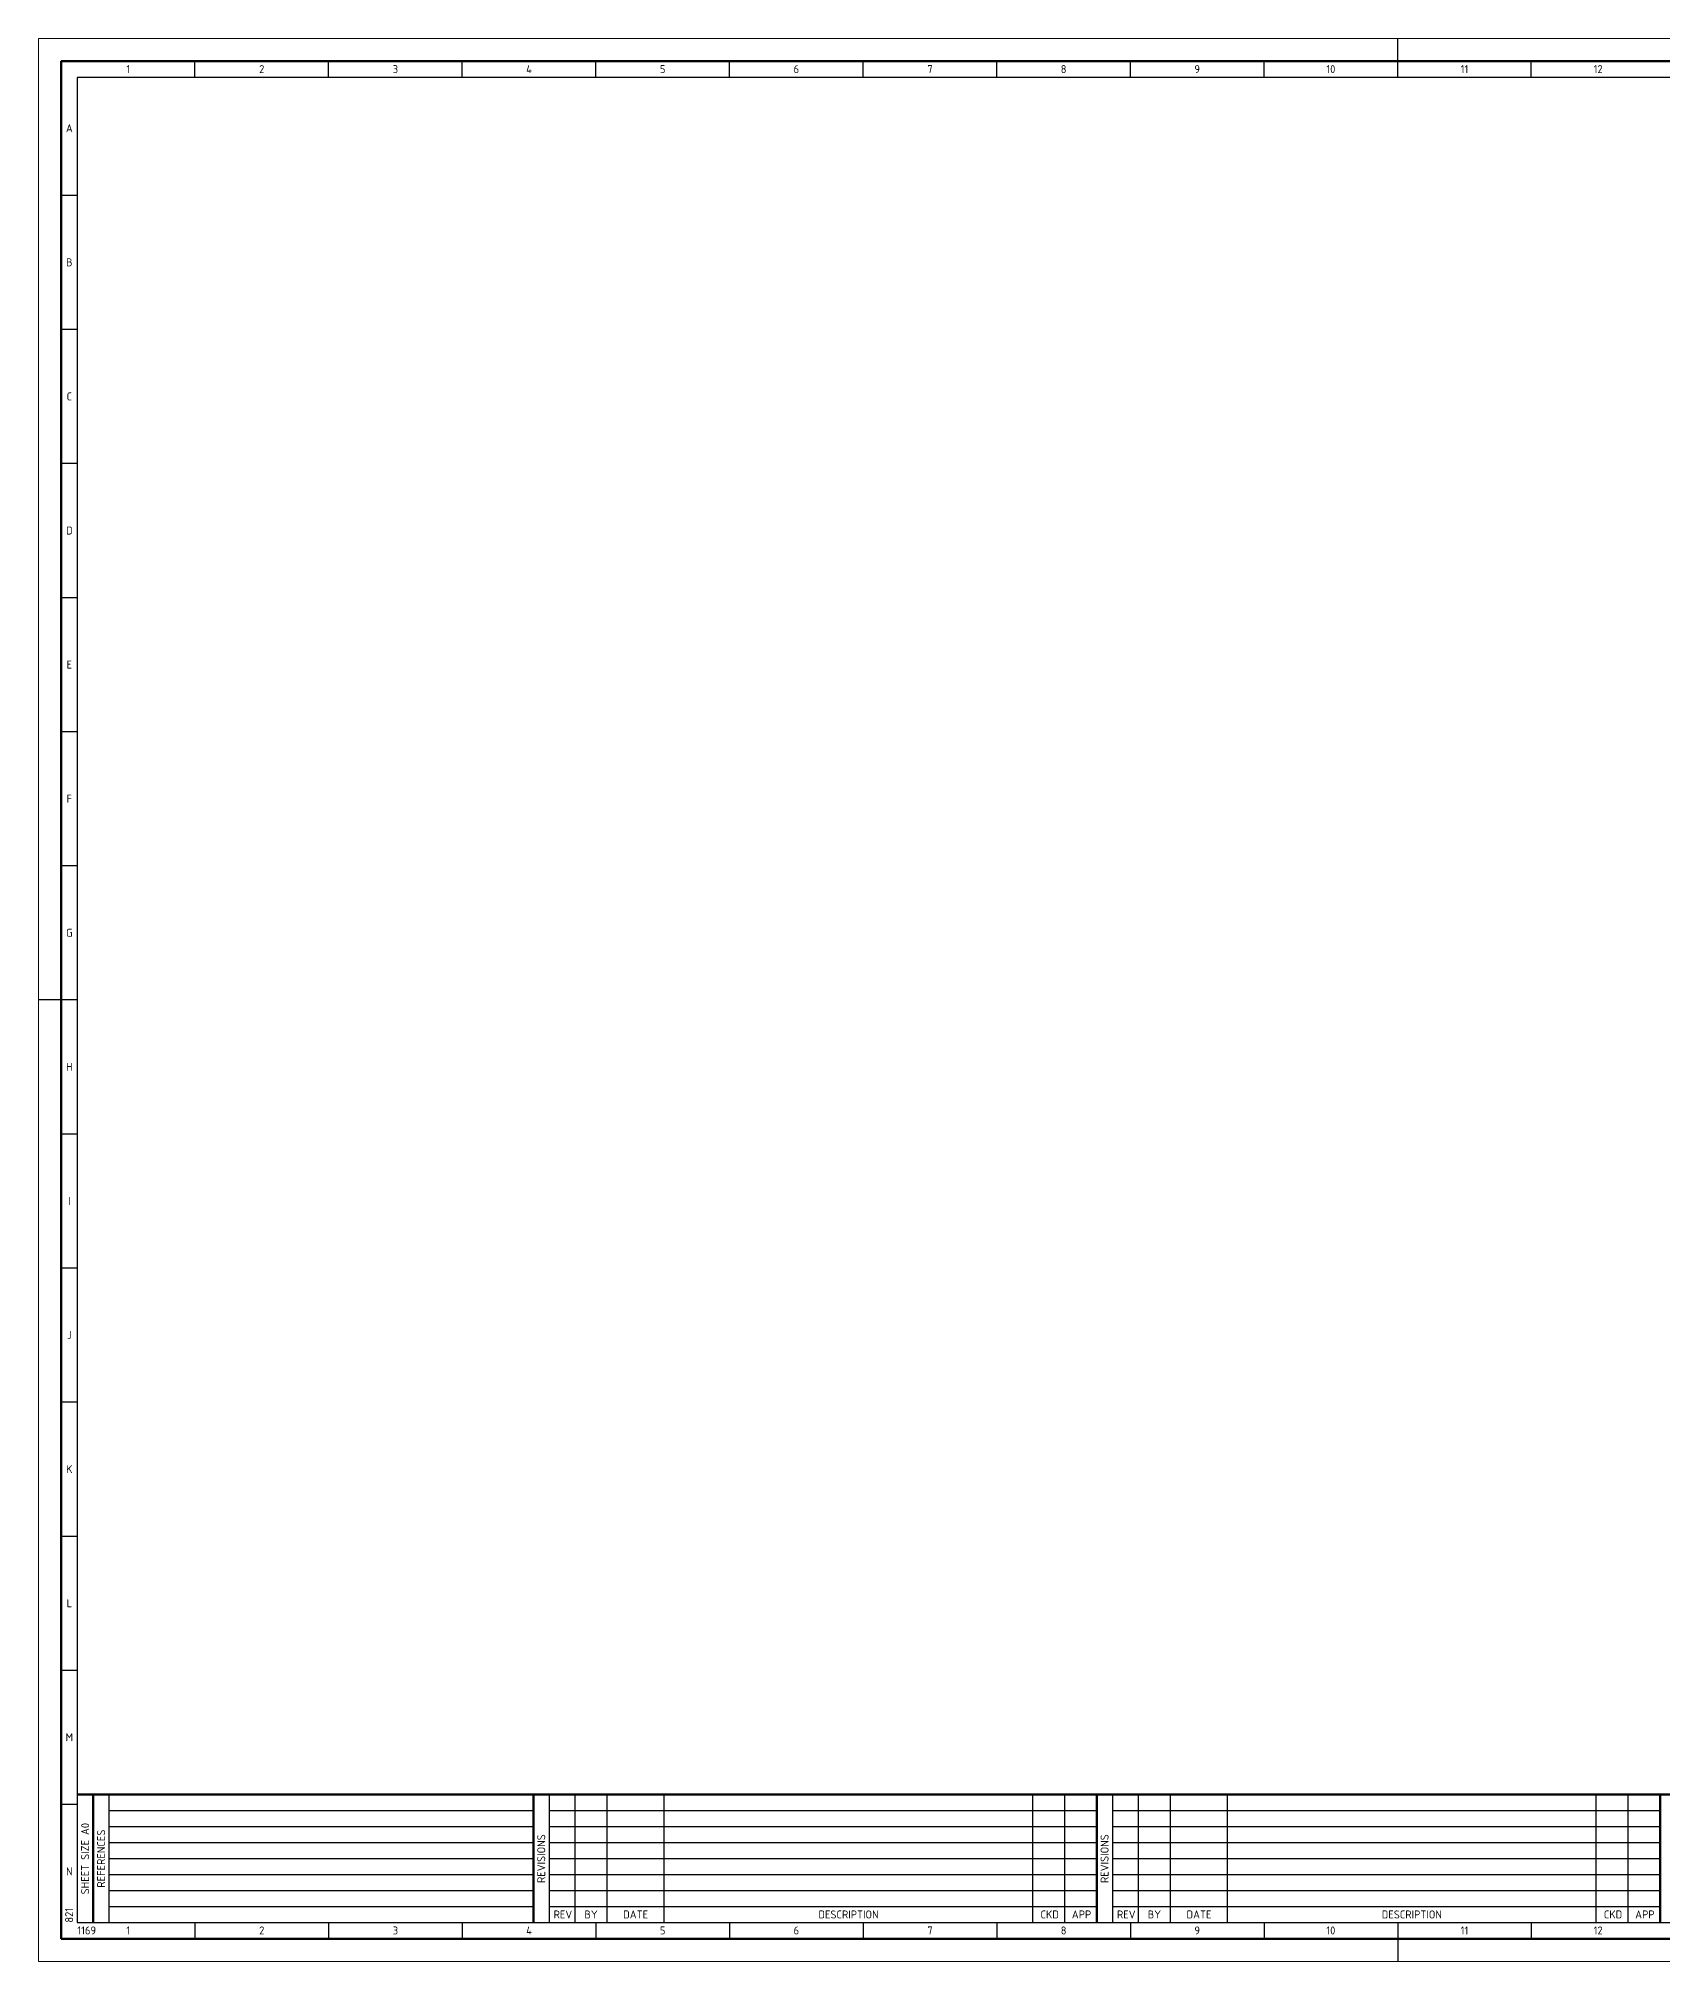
# Paper-space layout 'A0' of a CAD drawing. Header units: millimetres. Extents: x 0 to 1189, y 0 to 841.
# Drawn here: x 0 to 710, y 0 to 841 of the extents above; entities that cross this region are included whole.
import ezdxf
from ezdxf.enums import TextEntityAlignment as Align

# ---------------------------------------------------------------- set-up
doc = ezdxf.new("R2010")
doc.units = ezdxf.units.MM
doc.header["$MEASUREMENT"] = 0
doc.linetypes.add('DGN Style 2', pattern=[14.053682, 8.432209, -5.621473])
doc.linetypes.add('DGN Style 7', pattern=[28.107364, 12.648314, -5.621473, 4.216105, -5.621473])
doc.layers.add('G_Border', color=7, linetype='Continuous', lineweight=18)
doc.styles.add('Style-ISO3098B', font='ISO3098B.shx')
doc.linetypes.add('Optic Underground', pattern='A,-118.110236,216.535433,-118.110236,216.535433,-216.535433,[1,dgnlstyle.shx,S=1.562305,R=0,X=0,Y=0],-98.425197', length=984.251969)

# ---------------------------------------------------------------- blocks, each defined once
blk = doc.blocks.new('RTA0')
at = {"layer": 'G_Border', "color": 230, "linetype": 'Continuous', "lineweight": 25}
for p, q in [((594.5, 824), (594.5, 841)), ((68.45, 824), (68.45, 831)), ((126.9, 824), (126.9, 831)), ((185.35, 824), (185.35, 831)), ((243.8, 824), (243.8, 831)), ((302.25, 824), (302.25, 831)), ((360.7, 824), (360.7, 831)), ((419.15, 824), (419.15, 831)), ((477.6, 824), (477.6, 831)), ((536.05, 824), (536.05, 831)), ((652.95, 824), (652.95, 831)), ((17, 772.34), (10, 772.34)), ((17, 713.7), (10, 713.7)), ((17, 655.06), (10, 655.06)), ((17, 596.42), (10, 596.42)), ((17, 537.78), (10, 537.78)), ((17, 479.14), (10, 479.14)), ((17, 420.5), (0, 420.5)), ((17, 361.86), (10, 361.86)), ((17, 303.22), (10, 303.22)), ((17, 244.58), (10, 244.58)), ((17, 185.94), (10, 185.94)), ((17, 127.3), (10, 127.3)), ((17, 68.66), (10, 68.66)), ((31, 17), (31, 73)), ((223.5, 17), (223.5, 73)), ((234.7, 17), (234.7, 73)), ((248.7, 17), (248.7, 73)), ((273.7, 17), (273.7, 73)), ((434.9, 17), (434.9, 73)), ((448.9, 17), (448.9, 73)), ((469.9, 17), (469.9, 73)), ((481.1, 17), (481.1, 73)), ((495.1, 17), (495.1, 73)), ((520.1, 17), (520.1, 73)), ((681.3, 17), (681.3, 73)), ((695.3, 17), (695.3, 73)), ((31, 66), (216.5, 66)), ((31, 59), (216.5, 59)), ((223.5, 66), (462.9, 66)), ((223.5, 59), (462.9, 59)), ((469.9, 66), (709.3, 66)), ((469.9, 59), (709.3, 59)), ((31, 52), (216.5, 52)), ((223.5, 52), (462.9, 52)), ((469.9, 52), (709.3, 52)), ((31, 45), (216.5, 45)), ((223.5, 45), (462.9, 45)), ((469.9, 45), (709.3, 45)), ((31, 38), (216.5, 38)), ((223.5, 38), (462.9, 38)), ((469.9, 38), (709.3, 38)), ((31, 31), (216.5, 31)), ((223.5, 31), (462.9, 31)), ((469.9, 31), (709.3, 31)), ((31, 24), (216.5, 24)), ((68.45, 17), (68.45, 10)), ((126.9, 17), (126.9, 10)), ((185.35, 17), (185.35, 10)), ((223.5, 24), (462.9, 24)), ((243.8, 17), (243.8, 10)), ((302.25, 17), (302.25, 10)), ((360.7, 17), (360.7, 10)), ((419.15, 17), (419.15, 10)), ((469.9, 24), (709.3, 24)), ((477.6, 17), (477.6, 10)), ((536.05, 17), (536.05, 10)), ((594.5, 17), (594.5, 0)), ((652.95, 17), (652.95, 10))]:
    blk.add_line(p, q, dxfattribs=at)
at = {"layer": 'G_Border', "color": 30, "linetype": 'Continuous', "lineweight": 50}
for p, q in [((1172, 73), (17, 73)), ((24, 17), (24, 73)), ((216.5, 17), (216.5, 73)), ((462.9, 17), (462.9, 73)), ((709.3, 17), (709.3, 73))]:
    blk.add_line(p, q, dxfattribs=at)
at = {"layer": 'G_Border', "color": 7, "linetype": 'Continuous', "lineweight": 18}
blk.add_3dface([(0, 0), (1189, 0), (1189, 841), (0, 841)], dxfattribs=at)
at = {"layer": 'G_Border', "color": 30, "linetype": 'Continuous', "lineweight": 50}
blk.add_3dface([(10, 10), (1179, 10), (1179, 831), (10, 831)], dxfattribs=at)
at = {"layer": 'G_Border', "color": 230, "linetype": 'Continuous', "lineweight": 25}
blk.add_3dface([(17, 17), (1172, 17), (1172, 824), (17, 824)], dxfattribs=at)
at = {"layer": 'G_Border', "color": 7, "linetype": 'Continuous', "lineweight": 25, "style": 'Style-ISO3098B'}
for s, p in [('1', (39.23, 827.59)), ('2', (97.67, 827.59)), ('3', (156.12, 827.59)), ('4', (214.57, 827.59)), ('5', (273.02, 827.59)), ('6', (331.48, 827.59)), ('7', (389.93, 827.59)), ('8', (448.38, 827.59)), ('9', (506.82, 827.59)), ('10', (565.27, 827.59)), ('11', (623.73, 827.59)), ('12', (682.18, 827.59)), ('A', (13.5, 801.76)), ('B', (13.5, 743.1)), ('C', (13.5, 684.46)), ('D', (13.5, 625.82)), ('E', (13.5, 567.18)), ('F', (13.5, 508.54)), ('G', (13.5, 449.9)), ('H', (13.5, 391.26)), ('I', (13.5, 332.62)), ('J', (13.5, 273.98)), ('K', (13.5, 215.34)), ('L', (13.5, 156.7)), ('M', (13.5, 98.06)), ('N', (13.5, 39.42)), ('REV', (229.39, 20.59)), ('BY', (241.7, 20.59)), ('DATE', (261.2, 20.59)), ('DESCRIPTION', (354.3, 20.59)), ('REV', (475.79, 20.59)), ('BY', (488.1, 20.59)), ('DATE', (507.6, 20.59)), ('DESCRIPTION', (600.7, 20.59)), ('1', (39.23, 13.59)), ('2', (97.67, 13.59)), ('3', (156.12, 13.59)), ('4', (214.57, 13.59)), ('5', (273.02, 13.59)), ('6', (331.48, 13.59)), ('7', (389.93, 13.59)), ('8', (448.38, 13.59)), ('9', (506.82, 13.59)), ('10', (565.27, 13.59)), ('11', (623.73, 13.59)), ('12', (682.18, 13.59))]:
    blk.add_text(s, height=3.5, dxfattribs=at).set_placement(p, align=Align.MIDDLE_CENTER)
at = {"layer": 'G_Border', "color": 7, "linetype": 'DGN Style 7', "lineweight": 25, "style": 'Style-ISO3098B'}
blk.add_text('SHEET SIZE A0', height=3.5, rotation=90, dxfattribs=at).set_placement((20.41, 45), align=Align.MIDDLE_CENTER)
at = {"layer": 'G_Border', "color": 7, "linetype": 'Continuous', "lineweight": 25, "style": 'Style-ISO3098B'}
for s, p in [('REFERENCES', (27.41, 45)), ('REVISIONS', (219.92, 45)), ('REVISIONS', (466.32, 45))]:
    blk.add_text(s, height=3.5, rotation=90, dxfattribs=at).set_placement(p, align=Align.MIDDLE_CENTER)
blk.add_text('821', height=3.5, rotation=90, dxfattribs=at).set_placement((13.41, 17), align=Align.MIDDLE_LEFT)
at = {"layer": 'G_Border', "color": 7, "linetype": 'DGN Style 2', "lineweight": 25, "style": 'Style-ISO3098B'}
for s, p in [('CKD', (442.3, 20.59)), ('APP', (456.23, 20.59)), ('CKD', (688.7, 20.59)), ('APP', (702.63, 20.59))]:
    blk.add_text(s, height=3.5, dxfattribs=at).set_placement(p, align=Align.MIDDLE_CENTER)
at = {"layer": 'G_Border', "color": 7, "linetype": 'Continuous', "lineweight": 25, "style": 'Style-ISO3098B'}
blk.add_text('1169', height=3.5, dxfattribs=at).set_placement((17, 13.59), align=Align.MIDDLE_LEFT)
for tag, p in [('110 Ref1', (32.75, 71.25)), ('026 Rev1', (225.25, 71.25)), ('027 By1', (236.45, 71.25)), ('028 Date1', (250.45, 71.25)), ('029 Description1', (275.45, 71.25)), ('030 Ckd1', (436.65, 71.25)), ('031 App1', (450.65, 71.25)), ('068 Rev8', (471.65, 71.25)), ('069 By8', (482.85, 71.25)), ('070 Date8', (496.85, 71.25)), ('071 Description8', (521.85, 71.25)), ('072 Ckd8', (683.05, 71.25)), ('073 App8', (697.05, 71.25)), ('111 Ref2', (32.75, 64.25)), ('032 Rev2', (225.25, 64.25)), ('033 By2', (236.45, 64.25)), ('034 Date2', (250.45, 64.25)), ('035 Description2', (275.45, 64.25)), ('036 Ckd2', (436.65, 64.25)), ('037 App2', (450.65, 64.25)), ('074 Rev9', (471.65, 64.25)), ('075 By9', (482.85, 64.25)), ('076 Date9', (496.85, 64.25)), ('077 Description9', (521.85, 64.25)), ('078 Ckd9', (683.05, 64.25)), ('079 App9', (697.05, 64.25)), ('112 Ref3', (32.75, 57.25)), ('038 Rev3', (225.25, 57.25)), ('039 By3', (236.45, 57.25)), ('040 Date3', (250.45, 57.25)), ('041 Description3', (275.45, 57.25)), ('042 Ckd3', (436.65, 57.25)), ('043 App3', (450.65, 57.25)), ('080 Rev10', (471.65, 57.25)), ('081 By10', (482.85, 57.25)), ('082 Date10', (496.85, 57.25)), ('083 Description10', (521.85, 57.25)), ('084 Ckd10', (683.05, 57.25)), ('085 App10', (697.05, 57.25)), ('113 Ref4', (32.75, 50.25)), ('114 Ref5', (32.75, 43.25)), ('044 Rev4', (225.25, 50.25)), ('050 Rev5', (225.25, 43.25)), ('045 By4', (236.45, 50.25)), ('051 By5', (236.45, 43.25)), ('046 Date4', (250.45, 50.25)), ('052 Date5', (250.45, 43.25)), ('047 Description4', (275.45, 50.25)), ('053 Description5', (275.45, 43.25)), ('048 Ckd4', (436.65, 50.25)), ('054 Ckd5', (436.65, 43.25)), ('049 App4', (450.65, 50.25)), ('055 App5', (450.65, 43.25)), ('086 Rev11', (471.65, 50.25)), ('092 Rev12', (471.65, 43.25)), ('087 By11', (482.85, 50.25)), ('093 By12', (482.85, 43.25)), ('088 Date11', (496.85, 50.25)), ('094 Date12', (496.85, 43.25)), ('089 Description11', (521.85, 50.25)), ('095 Description12', (521.85, 43.25)), ('090 Ckd11', (683.05, 50.25)), ('096 Ckd12', (683.05, 43.25)), ('091 App11', (697.05, 50.25)), ('097 App12', (697.05, 43.25)), ('005 Scale', (1106.55, 47.1)), ('115 Ref6', (32.75, 36.25)), ('056 Rev6', (225.25, 36.25)), ('057 By6', (236.45, 36.25)), ('058 Date6', (250.45, 36.25)), ('059 Description6', (275.45, 36.25)), ('060 Ckd6', (436.65, 36.25)), ('061 App6', (450.65, 36.25)), ('098 Rev13', (471.65, 36.25)), ('099 By13', (482.85, 36.25)), ('100 Date13', (496.85, 36.25)), ('101 Description13', (521.85, 36.25)), ('102 Ckd13', (683.05, 36.25)), ('103 App13', (697.05, 36.25)), ('116 Ref7', (32.75, 29.25)), ('062 Rev7', (225.25, 29.25)), ('063 By7', (236.45, 29.25)), ('064 Date7', (250.45, 29.25)), ('065 Description7', (275.45, 29.25)), ('066 Ckd7', (436.65, 29.25)), ('067 App7', (450.65, 29.25)), ('104 Rev14', (471.65, 29.25)), ('105 By14', (482.85, 29.25)), ('106 Date14', (496.85, 29.25)), ('107 Description14', (521.85, 29.25)), ('108 Ckd14', (683.05, 29.25)), ('109 App14', (697.05, 29.25)), ('117 Ref8', (32.75, 22.25)), ('023 Blank Person Title', (767.05, 22.25))]:
    blk.add_attdef(tag, text='', height=3.5, dxfattribs=at).set_placement(p, align=Align.TOP_LEFT)
at = {"layer": 'G_Border', "color": 7, "linetype": 'Continuous', "lineweight": 18, "style": 'Style-ISO3098B'}
for tag, p in [('009 Drawn', (810.45, 71.25)), ('010 Drawn Date', (852.45, 71.25)), ('011 Traced', (810.45, 64.25)), ('012 Traced Date', (852.45, 64.25)), ('013 Checked', (810.45, 57.25)), ('014 Checked Date', (852.45, 57.25)), ('015 Supt Draft', (810.45, 50.25)), ('017 Proj Eng', (810.45, 43.25)), ('016 Supt Draft Date', (852.45, 50.25)), ('018 Proj Eng Date', (852.45, 43.25)), ('019 Approved', (810.45, 36.25)), ('020 Approved Date', (852.45, 36.25)), ('021 App for Const', (810.45, 29.25)), ('022 App for Const Date', (852.45, 29.25)), ('024 Blank Person Name', (810.45, 22.25)), ('025 Blank Person Date', (852.45, 22.25))]:
    blk.add_attdef(tag, text='', height=3.5, dxfattribs=at).set_placement(p, align=Align.TOP_LEFT)
at = {"layer": 'G_Border', "color": 7, "linetype": 'Continuous', "lineweight": 35, "style": 'Style-ISO3098B', "flags": 8}
blk.add_attdef('001 Title Line 1', text='', height=5, dxfattribs=at).set_placement((885.4, 46.35), align=Align.TOP_LEFT)
at = {"layer": 'G_Border', "color": 7, "linetype": 'Continuous', "lineweight": 35, "style": 'Style-ISO3098B'}
for tag, p in [('002 Title Line 2', (885.4, 38.85)), ('003 Title Line 3', (885.4, 31.35)), ('006 Drawing Number', (1086.3, 31.5)), ('007 Title Rev', (1160.33, 31.5)), ('004 Title Line 4', (885.4, 23.85))]:
    blk.add_attdef(tag, text='', height=5, dxfattribs=at).set_placement(p, align=Align.TOP_LEFT)
at = {"layer": 'G_Border', "color": 7, "linetype": 'Continuous', "lineweight": 25, "style": 'Style-ISO3098B'}
blk.add_attdef('008 Project Number', (0, 0), '', height=3.5, dxfattribs=at)

psp = doc.layouts.new('A0')

# ---------------------------------------------------------------- block references
at = {"linetype": 'Optic Underground'}
psp.add_blockref('RTA0', (0, 0), dxfattribs=at)

doc.saveas('drawing.dxf')
